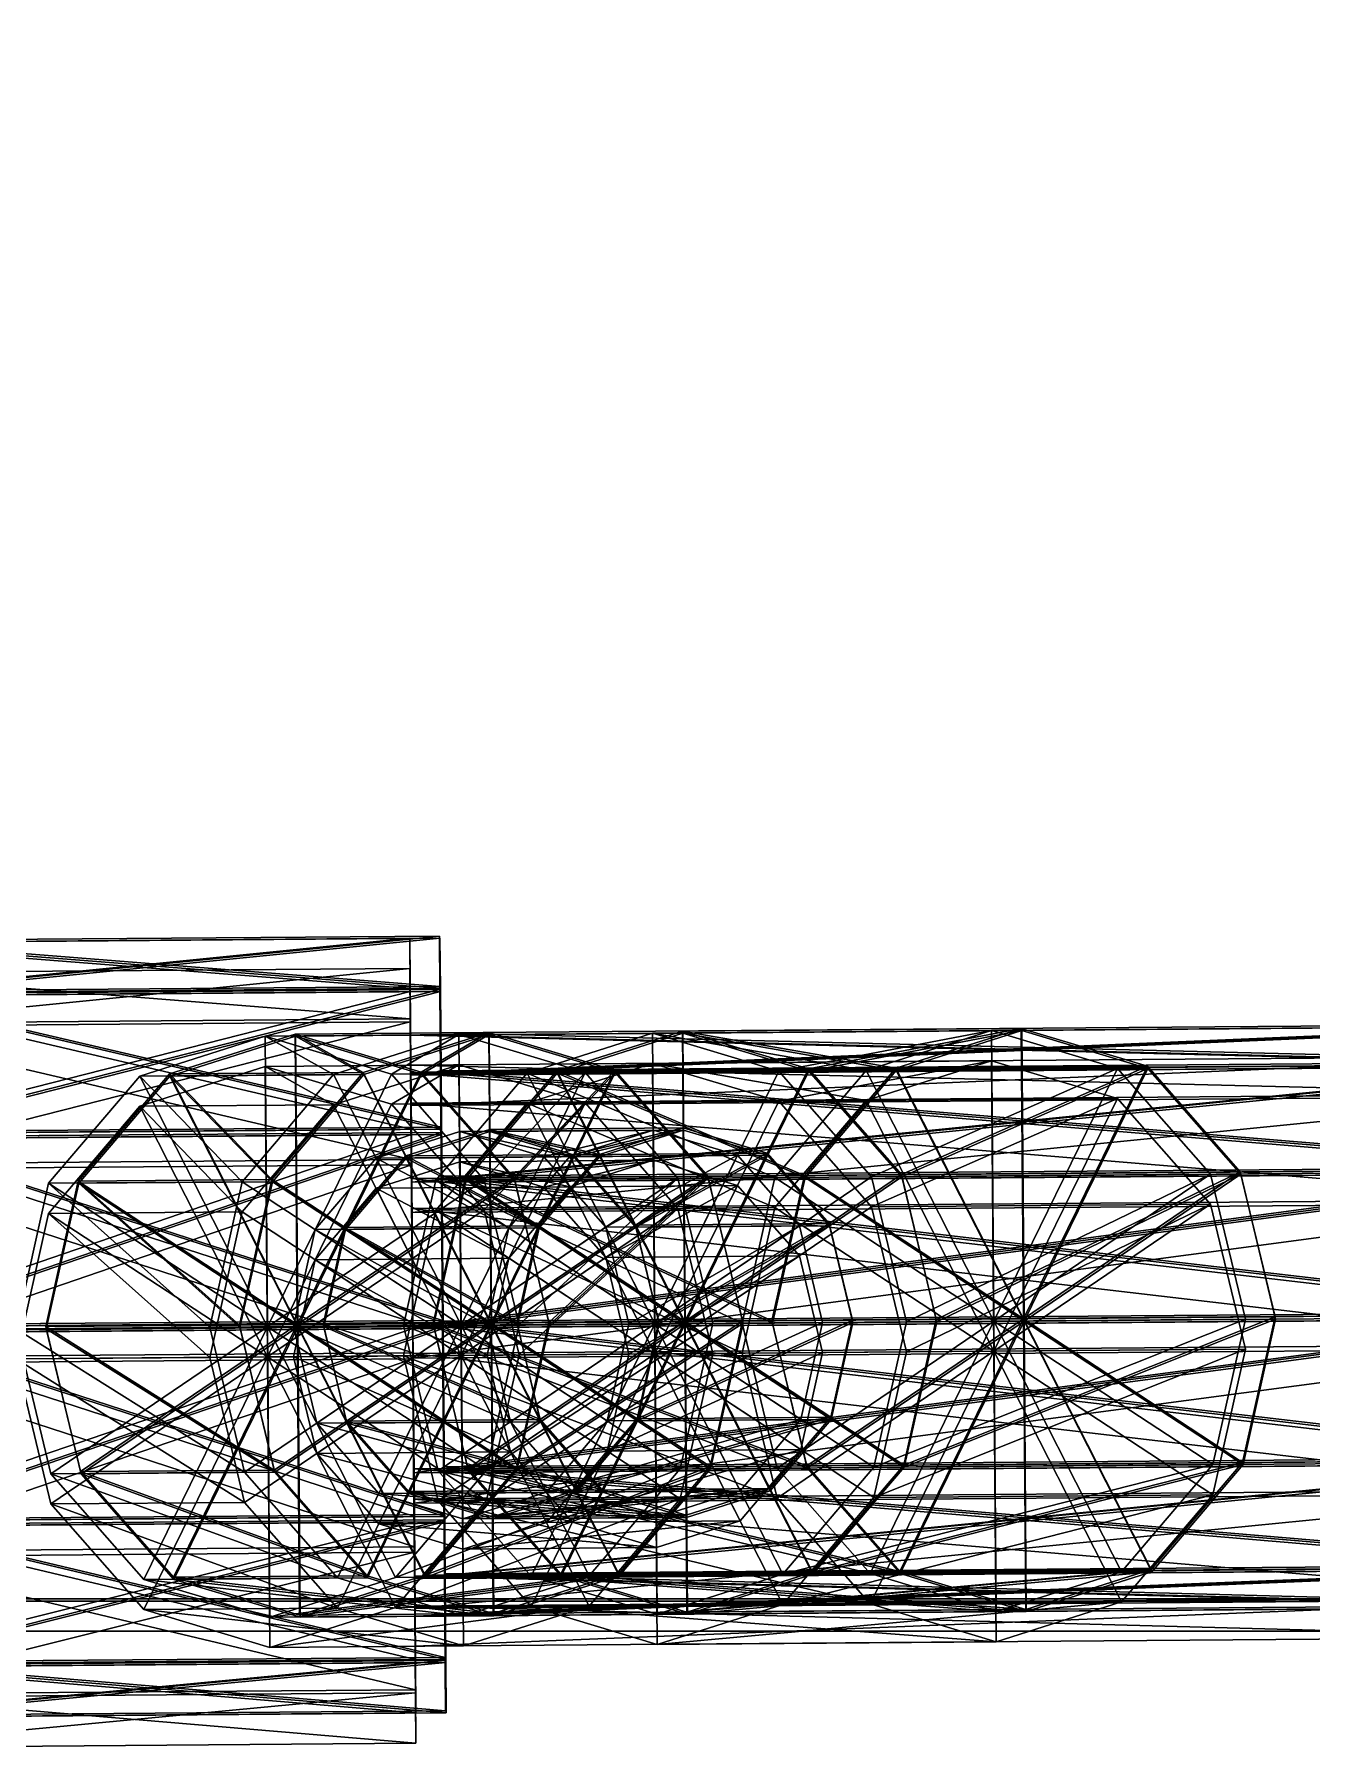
# Model space of a CAD drawing. Header units: metres. Extents: x -0.2 to 6.9, y -3.3 to 9.2.
# Drawn here: x 5.6602 to 5.7259, y 6.3376 to 6.4257 of the extents above; entities that cross this region are included whole.
import ezdxf

# ---------------------------------------------------------------- set-up
doc = ezdxf.new("R2010")
doc.units = ezdxf.units.M
doc.header["$LTSCALE"] = 12.7
doc.layers.get('0').update_dxf_attribs({"linetype": 'CONTINUOUS'})

msp = doc.modelspace()

# ---------------------------------------------------------------- meshes
at = {"color": 1, "linetype": 'Continuous'}
mesh = msp.add_polyface(dxfattribs=at)
corners = [(4.602321, 7.042149, -3.038617), (4.602321, 6.345173, -3.038617), (5.797137, 6.345173, -3.038617), (5.797137, 7.042149, -3.038617), (4.602321, 7.042149, -2.142505), (4.602321, 6.345173, -2.142505), (5.797137, 6.345173, -2.142505), (5.797137, 7.042149, -2.142505)]
mesh.append_faces([[corners[k] for k in face] for face in [(0, 1, 4), (1, 5, 4), (1, 2, 5), (2, 6, 5), (2, 3, 6), (3, 7, 6), (3, 0, 7), (0, 4, 7), (3, 1, 0), (2, 1, 3), (4, 5, 7), (7, 5, 6)]], dxfattribs={"color": 1})
mesh = msp.add_polyface(dxfattribs=at)
corners = [(4.60385, 7.042258, -10.804921), (4.60385, 6.345282, -10.804921), (5.798666, 6.345282, -10.804921), (5.798666, 7.042258, -10.804921), (4.60385, 7.042258, -9.908809), (4.60385, 6.345282, -9.908809), (5.798666, 6.345282, -9.908809), (5.798666, 7.042258, -9.908809)]
mesh.append_faces([[corners[k] for k in face] for face in [(0, 1, 4), (1, 5, 4), (1, 2, 5), (2, 6, 5), (2, 3, 6), (3, 7, 6), (3, 0, 7), (0, 4, 7), (3, 1, 0), (2, 1, 3), (4, 5, 7), (7, 5, 6)]], dxfattribs={"color": 1})
mesh = msp.add_polyface(dxfattribs=at)
corners = [(4.603872, 7.042149, -0.449849), (4.603872, 6.345173, -0.449849), (5.798688, 6.345173, -0.449849), (5.798688, 7.042149, -0.449849), (4.603872, 7.042149, 0.446263), (4.603872, 6.345173, 0.446263), (5.798688, 6.345173, 0.446263), (5.798688, 7.042149, 0.446263)]
mesh.append_faces([[corners[k] for k in face] for face in [(0, 1, 4), (1, 5, 4), (1, 2, 5), (2, 6, 5), (2, 3, 6), (3, 7, 6), (3, 0, 7), (0, 4, 7), (3, 1, 0), (2, 1, 3), (4, 5, 7), (7, 5, 6)]], dxfattribs={"color": 1})
mesh = msp.add_polyface(dxfattribs=at)
corners = [(4.602321, 7.040597, -8.216153), (4.602321, 6.343621, -8.216153), (5.797137, 6.343621, -8.216153), (5.797137, 7.040597, -8.216153), (4.602321, 7.040597, -7.320041), (4.602321, 6.343621, -7.320041), (5.797137, 6.343621, -7.320041), (5.797137, 7.040597, -7.320041)]
mesh.append_faces([[corners[k] for k in face] for face in [(0, 1, 4), (1, 5, 4), (1, 2, 5), (2, 6, 5), (2, 3, 6), (3, 7, 6), (3, 0, 7), (0, 4, 7), (3, 1, 0), (2, 1, 3), (4, 5, 7), (7, 5, 6)]], dxfattribs={"color": 1})
mesh = msp.add_polyface(dxfattribs=at)
corners = [(4.602321, 7.040597, -5.627385), (4.602321, 6.343621, -5.627385), (5.797137, 6.343621, -5.627385), (5.797137, 7.040597, -5.627385), (4.602321, 7.040597, -4.731273), (4.602321, 6.343621, -4.731273), (5.797137, 6.343621, -4.731273), (5.797137, 7.040597, -4.731273)]
mesh.append_faces([[corners[k] for k in face] for face in [(0, 1, 4), (1, 5, 4), (1, 2, 5), (2, 6, 5), (2, 3, 6), (3, 7, 6), (3, 0, 7), (0, 4, 7), (3, 1, 0), (2, 1, 3), (4, 5, 7), (7, 5, 6)]], dxfattribs={"color": 1})
at = {"color": 40, "linetype": 'Continuous'}
mesh = msp.add_polyface(dxfattribs=at)
corners = [(5.679661, 6.359174, -2.22216), (5.679583, 6.369152, -2.224749), (5.679525, 6.376497, -2.23198), (5.679503, 6.379243, -2.241916), (5.679524, 6.376653, -2.251894), (5.679581, 6.369423, -2.259239), (5.679658, 6.359487, -2.261985), (5.679737, 6.34951, -2.259396), (5.679795, 6.342164, -2.252165), (5.679816, 6.339419, -2.242229), (5.679796, 6.342008, -2.232251), (5.679739, 6.349239, -2.224906), (5.649791, 6.35894, -2.22216), (5.649713, 6.368917, -2.224749), (5.649655, 6.376263, -2.23198), (5.649633, 6.379008, -2.241916), (5.649654, 6.376419, -2.251894), (5.649711, 6.369188, -2.259239), (5.649789, 6.359253, -2.261985), (5.649867, 6.349275, -2.259396), (5.649925, 6.34193, -2.252165), (5.649946, 6.339184, -2.242229), (5.649926, 6.341774, -2.232251), (5.649869, 6.349004, -2.224906), (5.679659, 6.359331, -2.242073), (5.64979, 6.359097, -2.242073)]
mesh.append_faces([[corners[k] for k in face] for face in [(0, 1, 12), (1, 13, 12), (1, 2, 13), (2, 14, 13), (2, 3, 14), (3, 15, 14), (3, 4, 15), (4, 16, 15), (4, 5, 16), (5, 17, 16), (5, 6, 17), (6, 18, 17), (6, 7, 18), (7, 19, 18), (7, 8, 19), (8, 20, 19), (8, 9, 20), (9, 21, 20), (9, 10, 21), (10, 22, 21), (10, 11, 22), (11, 23, 22), (11, 0, 23), (0, 12, 23), (24, 1, 0), (24, 2, 1), (24, 3, 2), (24, 4, 3), (24, 5, 4), (24, 6, 5), (24, 7, 6), (24, 8, 7), (24, 9, 8), (24, 10, 9), (24, 11, 10), (24, 0, 11), (25, 12, 13), (25, 13, 14), (25, 14, 15), (25, 15, 16), (25, 16, 17), (25, 17, 18), (25, 18, 19), (25, 19, 20), (25, 20, 21), (25, 21, 22), (25, 22, 23), (25, 23, 12)]], dxfattribs={"color": 40})
mesh = msp.add_polyface(dxfattribs=at)
corners = [(5.68119, 6.359284, -9.988464), (5.681112, 6.369261, -9.991053), (5.681054, 6.376607, -9.998284), (5.681032, 6.379353, -10.00822), (5.681052, 6.376763, -10.018198), (5.68111, 6.369532, -10.025543), (5.681188, 6.359596, -10.028289), (5.681266, 6.34962, -10.0257), (5.681324, 6.342274, -10.018469), (5.681345, 6.339528, -10.008533), (5.681325, 6.342117, -9.998555), (5.681268, 6.349349, -9.99121), (5.65132, 6.359049, -9.988464), (5.651242, 6.369026, -9.991053), (5.651185, 6.376372, -9.998284), (5.651163, 6.379118, -10.00822), (5.651183, 6.376529, -10.018198), (5.65124, 6.369297, -10.025543), (5.651318, 6.359362, -10.028289), (5.651397, 6.349385, -10.0257), (5.651455, 6.34204, -10.018469), (5.651475, 6.339293, -10.008533), (5.651456, 6.341883, -9.998555), (5.651399, 6.349114, -9.99121), (5.681189, 6.35944, -10.008377), (5.651319, 6.359206, -10.008377)]
mesh.append_faces([[corners[k] for k in face] for face in [(0, 1, 12), (1, 13, 12), (1, 2, 13), (2, 14, 13), (2, 3, 14), (3, 15, 14), (3, 4, 15), (4, 16, 15), (4, 5, 16), (5, 17, 16), (5, 6, 17), (6, 18, 17), (6, 7, 18), (7, 19, 18), (7, 8, 19), (8, 20, 19), (8, 9, 20), (9, 21, 20), (9, 10, 21), (10, 22, 21), (10, 11, 22), (11, 23, 22), (11, 0, 23), (0, 12, 23), (24, 1, 0), (24, 2, 1), (24, 3, 2), (24, 4, 3), (24, 5, 4), (24, 6, 5), (24, 7, 6), (24, 8, 7), (24, 9, 8), (24, 10, 9), (24, 11, 10), (24, 0, 11), (25, 12, 13), (25, 13, 14), (25, 14, 15), (25, 15, 16), (25, 16, 17), (25, 17, 18), (25, 18, 19), (25, 19, 20), (25, 20, 21), (25, 21, 22), (25, 22, 23), (25, 23, 12)]], dxfattribs={"color": 40})
mesh = msp.add_polyface(dxfattribs=at)
corners = [(5.681212, 6.359174, 0.366608), (5.681134, 6.369152, 0.364019), (5.681076, 6.376497, 0.356788), (5.681055, 6.379243, 0.346852), (5.681075, 6.376653, 0.336874), (5.681132, 6.369423, 0.329529), (5.68121, 6.359487, 0.326783), (5.681288, 6.34951, 0.329372), (5.681346, 6.342164, 0.336603), (5.681368, 6.339419, 0.346539), (5.681348, 6.342008, 0.356517), (5.681291, 6.349239, 0.363862), (5.651343, 6.35894, 0.366608), (5.651264, 6.368917, 0.364019), (5.651207, 6.376263, 0.356788), (5.651186, 6.379008, 0.346852), (5.651206, 6.376419, 0.336874), (5.651262, 6.369188, 0.329529), (5.651341, 6.359253, 0.326783), (5.651419, 6.349275, 0.329372), (5.651476, 6.34193, 0.336603), (5.651498, 6.339184, 0.346539), (5.651478, 6.341774, 0.356517), (5.651421, 6.349004, 0.363862), (5.681211, 6.359331, 0.346695), (5.651342, 6.359097, 0.346695)]
mesh.append_faces([[corners[k] for k in face] for face in [(0, 1, 12), (1, 13, 12), (1, 2, 13), (2, 14, 13), (2, 3, 14), (3, 15, 14), (3, 4, 15), (4, 16, 15), (4, 5, 16), (5, 17, 16), (5, 6, 17), (6, 18, 17), (6, 7, 18), (7, 19, 18), (7, 8, 19), (8, 20, 19), (8, 9, 20), (9, 21, 20), (9, 10, 21), (10, 22, 21), (10, 11, 22), (11, 23, 22), (11, 0, 23), (0, 12, 23), (24, 1, 0), (24, 2, 1), (24, 3, 2), (24, 4, 3), (24, 5, 4), (24, 6, 5), (24, 7, 6), (24, 8, 7), (24, 9, 8), (24, 10, 9), (24, 11, 10), (24, 0, 11), (25, 12, 13), (25, 13, 14), (25, 14, 15), (25, 15, 16), (25, 16, 17), (25, 17, 18), (25, 18, 19), (25, 19, 20), (25, 20, 21), (25, 21, 22), (25, 22, 23), (25, 23, 12)]], dxfattribs={"color": 40})
mesh = msp.add_polyface(dxfattribs=at)
corners = [(5.679661, 6.357623, -7.399696), (5.679583, 6.3676, -7.402285), (5.679525, 6.374946, -7.409516), (5.679503, 6.377691, -7.419452), (5.679524, 6.375102, -7.42943), (5.679581, 6.36787, -7.436775), (5.679658, 6.357936, -7.439521), (5.679737, 6.347958, -7.436932), (5.679795, 6.340613, -7.429701), (5.679816, 6.337867, -7.419765), (5.679796, 6.340456, -7.409787), (5.679739, 6.347687, -7.402442), (5.649791, 6.357388, -7.399696), (5.649713, 6.367365, -7.402285), (5.649655, 6.374711, -7.409516), (5.649633, 6.377457, -7.419452), (5.649654, 6.374867, -7.42943), (5.649711, 6.367635, -7.436775), (5.649789, 6.357701, -7.439521), (5.649867, 6.347724, -7.436932), (5.649925, 6.340378, -7.429701), (5.649946, 6.337632, -7.419765), (5.649926, 6.340221, -7.409787), (5.649869, 6.347453, -7.402442), (5.679659, 6.357779, -7.419609), (5.64979, 6.357544, -7.419609)]
mesh.append_faces([[corners[k] for k in face] for face in [(0, 1, 12), (1, 13, 12), (1, 2, 13), (2, 14, 13), (2, 3, 14), (3, 15, 14), (3, 4, 15), (4, 16, 15), (4, 5, 16), (5, 17, 16), (5, 6, 17), (6, 18, 17), (6, 7, 18), (7, 19, 18), (7, 8, 19), (8, 20, 19), (8, 9, 20), (9, 21, 20), (9, 10, 21), (10, 22, 21), (10, 11, 22), (11, 23, 22), (11, 0, 23), (0, 12, 23), (24, 1, 0), (24, 2, 1), (24, 3, 2), (24, 4, 3), (24, 5, 4), (24, 6, 5), (24, 7, 6), (24, 8, 7), (24, 9, 8), (24, 10, 9), (24, 11, 10), (24, 0, 11), (25, 12, 13), (25, 13, 14), (25, 14, 15), (25, 15, 16), (25, 16, 17), (25, 17, 18), (25, 18, 19), (25, 19, 20), (25, 20, 21), (25, 21, 22), (25, 22, 23), (25, 23, 12)]], dxfattribs={"color": 40})
mesh = msp.add_polyface(dxfattribs=at)
corners = [(5.679661, 6.357623, -4.810928), (5.679583, 6.3676, -4.813517), (5.679525, 6.374946, -4.820748), (5.679503, 6.377691, -4.830684), (5.679524, 6.375102, -4.840662), (5.679581, 6.36787, -4.848007), (5.679658, 6.357936, -4.850753), (5.679737, 6.347958, -4.848164), (5.679795, 6.340613, -4.840933), (5.679816, 6.337867, -4.830997), (5.679796, 6.340456, -4.821019), (5.679739, 6.347687, -4.813674), (5.649791, 6.357388, -4.810928), (5.649713, 6.367365, -4.813517), (5.649655, 6.374711, -4.820748), (5.649633, 6.377457, -4.830684), (5.649654, 6.374867, -4.840662), (5.649711, 6.367635, -4.848007), (5.649789, 6.357701, -4.850753), (5.649867, 6.347724, -4.848164), (5.649925, 6.340378, -4.840933), (5.649946, 6.337632, -4.830997), (5.649926, 6.340221, -4.821019), (5.649869, 6.347453, -4.813674), (5.679659, 6.357779, -4.830841), (5.64979, 6.357544, -4.830841)]
mesh.append_faces([[corners[k] for k in face] for face in [(0, 1, 12), (1, 13, 12), (1, 2, 13), (2, 14, 13), (2, 3, 14), (3, 15, 14), (3, 4, 15), (4, 16, 15), (4, 5, 16), (5, 17, 16), (5, 6, 17), (6, 18, 17), (6, 7, 18), (7, 19, 18), (7, 8, 19), (8, 20, 19), (8, 9, 20), (9, 21, 20), (9, 10, 21), (10, 22, 21), (10, 11, 22), (11, 23, 22), (11, 0, 23), (0, 12, 23), (24, 1, 0), (24, 2, 1), (24, 3, 2), (24, 4, 3), (24, 5, 4), (24, 6, 5), (24, 7, 6), (24, 8, 7), (24, 9, 8), (24, 10, 9), (24, 11, 10), (24, 0, 11), (25, 12, 13), (25, 13, 14), (25, 14, 15), (25, 15, 16), (25, 16, 17), (25, 17, 18), (25, 18, 19), (25, 19, 20), (25, 20, 21), (25, 21, 22), (25, 22, 23), (25, 23, 12)]], dxfattribs={"color": 40})
at = {"color": 255, "linetype": 'Continuous'}
mesh = msp.add_polyface(dxfattribs=at)
corners = [(5.669215, 6.359249, -2.202115), (5.671006, 6.351795, -2.201114), (5.675783, 6.346366, -2.198381), (5.682266, 6.344415, -2.194647), (5.688717, 6.346467, -2.190913), (5.693409, 6.351971, -2.188179), (5.695082, 6.359452, -2.18718), (5.693291, 6.366906, -2.188179), (5.688514, 6.372335, -2.190913), (5.682031, 6.374286, -2.194647), (5.67558, 6.372234, -2.198381), (5.670889, 6.366729, -2.201114), (5.659259, 6.35917, -2.184869), (5.66105, 6.351717, -2.183868), (5.665827, 6.346287, -2.181135), (5.672309, 6.344338, -2.177401), (5.678761, 6.346389, -2.173667), (5.683452, 6.351893, -2.170934), (5.685126, 6.359373, -2.169933), (5.683334, 6.366828, -2.170934), (5.678557, 6.372256, -2.173667), (5.672075, 6.374207, -2.177401), (5.665623, 6.372155, -2.181135), (5.660932, 6.366652, -2.183868), (5.682148, 6.35935, -2.194647), (5.672193, 6.359272, -2.177401)]
mesh.append_faces([[corners[k] for k in face] for face in [(0, 1, 12), (1, 13, 12), (1, 2, 13), (2, 14, 13), (2, 3, 14), (3, 15, 14), (3, 4, 15), (4, 16, 15), (4, 5, 16), (5, 17, 16), (5, 6, 17), (6, 18, 17), (6, 7, 18), (7, 19, 18), (7, 8, 19), (8, 20, 19), (8, 9, 20), (9, 21, 20), (9, 10, 21), (10, 22, 21), (10, 11, 22), (11, 23, 22), (11, 0, 23), (0, 12, 23), (24, 1, 0), (24, 2, 1), (24, 3, 2), (24, 4, 3), (24, 5, 4), (24, 6, 5), (24, 7, 6), (24, 8, 7), (24, 9, 8), (24, 10, 9), (24, 11, 10), (24, 0, 11), (25, 12, 13), (25, 13, 14), (25, 14, 15), (25, 15, 16), (25, 16, 17), (25, 17, 18), (25, 18, 19), (25, 19, 20), (25, 20, 21), (25, 21, 22), (25, 22, 23), (25, 23, 12)]], dxfattribs={"color": 255})
mesh = msp.add_polyface(dxfattribs=at)
corners = [(5.670744, 6.359358, -9.968419), (5.672535, 6.351905, -9.967418), (5.677312, 6.346475, -9.964685), (5.683795, 6.344525, -9.960951), (5.690246, 6.346577, -9.957217), (5.694938, 6.352081, -9.954483), (5.696612, 6.359562, -9.953484), (5.69482, 6.367015, -9.954483), (5.690043, 6.372445, -9.957217), (5.68356, 6.374394, -9.960951), (5.677109, 6.372343, -9.964685), (5.672419, 6.366839, -9.967418), (5.660787, 6.35928, -9.951173), (5.662579, 6.351826, -9.950172), (5.667357, 6.346397, -9.947439), (5.673838, 6.344447, -9.943705), (5.680289, 6.346498, -9.939971), (5.684981, 6.352002, -9.937238), (5.686655, 6.359483, -9.936237), (5.684864, 6.366938, -9.937238), (5.680086, 6.372366, -9.939971), (5.673604, 6.374316, -9.943705), (5.667152, 6.372264, -9.947439), (5.662462, 6.366761, -9.950172), (5.683678, 6.35946, -9.960951), (5.673721, 6.359381, -9.943705)]
mesh.append_faces([[corners[k] for k in face] for face in [(0, 1, 12), (1, 13, 12), (1, 2, 13), (2, 14, 13), (2, 3, 14), (3, 15, 14), (3, 4, 15), (4, 16, 15), (4, 5, 16), (5, 17, 16), (5, 6, 17), (6, 18, 17), (6, 7, 18), (7, 19, 18), (7, 8, 19), (8, 20, 19), (8, 9, 20), (9, 21, 20), (9, 10, 21), (10, 22, 21), (10, 11, 22), (11, 23, 22), (11, 0, 23), (0, 12, 23), (24, 1, 0), (24, 2, 1), (24, 3, 2), (24, 4, 3), (24, 5, 4), (24, 6, 5), (24, 7, 6), (24, 8, 7), (24, 9, 8), (24, 10, 9), (24, 11, 10), (24, 0, 11), (25, 12, 13), (25, 13, 14), (25, 14, 15), (25, 15, 16), (25, 16, 17), (25, 17, 18), (25, 18, 19), (25, 19, 20), (25, 20, 21), (25, 21, 22), (25, 22, 23), (25, 23, 12)]], dxfattribs={"color": 255})
mesh = msp.add_polyface(dxfattribs=at)
corners = [(5.670767, 6.359249, 0.386653), (5.672558, 6.351795, 0.387654), (5.677335, 6.346366, 0.390387), (5.683818, 6.344415, 0.394121), (5.690269, 6.346467, 0.397855), (5.69496, 6.351971, 0.400589), (5.696635, 6.359452, 0.401588), (5.694843, 6.366906, 0.400589), (5.690066, 6.372335, 0.397855), (5.683583, 6.374286, 0.394121), (5.677132, 6.372234, 0.390387), (5.672441, 6.366729, 0.387654), (5.66081, 6.35917, 0.403899), (5.662601, 6.351717, 0.4049), (5.667378, 6.346287, 0.407633), (5.673861, 6.344338, 0.411367), (5.680312, 6.346389, 0.415101), (5.685004, 6.351893, 0.417834), (5.686678, 6.359373, 0.418835), (5.684887, 6.366828, 0.417834), (5.680109, 6.372256, 0.415101), (5.673626, 6.374207, 0.411367), (5.667175, 6.372155, 0.407633), (5.662485, 6.366652, 0.4049), (5.683701, 6.35935, 0.394121), (5.673744, 6.359272, 0.411367)]
mesh.append_faces([[corners[k] for k in face] for face in [(0, 1, 12), (1, 13, 12), (1, 2, 13), (2, 14, 13), (2, 3, 14), (3, 15, 14), (3, 4, 15), (4, 16, 15), (4, 5, 16), (5, 17, 16), (5, 6, 17), (6, 18, 17), (6, 7, 18), (7, 19, 18), (7, 8, 19), (8, 20, 19), (8, 9, 20), (9, 21, 20), (9, 10, 21), (10, 22, 21), (10, 11, 22), (11, 23, 22), (11, 0, 23), (0, 12, 23), (24, 1, 0), (24, 2, 1), (24, 3, 2), (24, 4, 3), (24, 5, 4), (24, 6, 5), (24, 7, 6), (24, 8, 7), (24, 9, 8), (24, 10, 9), (24, 11, 10), (24, 0, 11), (25, 12, 13), (25, 13, 14), (25, 14, 15), (25, 15, 16), (25, 16, 17), (25, 17, 18), (25, 18, 19), (25, 19, 20), (25, 20, 21), (25, 21, 22), (25, 22, 23), (25, 23, 12)]], dxfattribs={"color": 255})
at = {"color": 40, "linetype": 'Continuous'}
mesh = msp.add_polyface(dxfattribs=at)
corners = [(5.696595, 6.359464, -2.24954), (5.698387, 6.35201, -2.248539), (5.703163, 6.346581, -2.245806), (5.709646, 6.344631, -2.242073), (5.716097, 6.346682, -2.238339), (5.720789, 6.352187, -2.235606), (5.722462, 6.359667, -2.234605), (5.720671, 6.367121, -2.235606), (5.715894, 6.37255, -2.238339), (5.709412, 6.374501, -2.242073), (5.70296, 6.372449, -2.245806), (5.698269, 6.366944, -2.248539), (5.679171, 6.359328, -2.21936), (5.680963, 6.351873, -2.218359), (5.68574, 6.346444, -2.215626), (5.692223, 6.344494, -2.211892), (5.698674, 6.346546, -2.208159), (5.703364, 6.352049, -2.205426), (5.705039, 6.359531, -2.204425), (5.703248, 6.366984, -2.205426), (5.698471, 6.372414, -2.208159), (5.691988, 6.374363, -2.211892), (5.685537, 6.372312, -2.215626), (5.680845, 6.366808, -2.218359), (5.709529, 6.359565, -2.242073), (5.692105, 6.359429, -2.211892)]
mesh.append_faces([[corners[k] for k in face] for face in [(0, 1, 12), (1, 13, 12), (1, 2, 13), (2, 14, 13), (2, 3, 14), (3, 15, 14), (3, 4, 15), (4, 16, 15), (4, 5, 16), (5, 17, 16), (5, 6, 17), (6, 18, 17), (6, 7, 18), (7, 19, 18), (7, 8, 19), (8, 20, 19), (8, 9, 20), (9, 21, 20), (9, 10, 21), (10, 22, 21), (10, 11, 22), (11, 23, 22), (11, 0, 23), (0, 12, 23), (24, 1, 0), (24, 2, 1), (24, 3, 2), (24, 4, 3), (24, 5, 4), (24, 6, 5), (24, 7, 6), (24, 8, 7), (24, 9, 8), (24, 10, 9), (24, 11, 10), (24, 0, 11), (25, 12, 13), (25, 13, 14), (25, 14, 15), (25, 15, 16), (25, 16, 17), (25, 17, 18), (25, 18, 19), (25, 19, 20), (25, 20, 21), (25, 21, 22), (25, 22, 23), (25, 23, 12)]], dxfattribs={"color": 40})
mesh = msp.add_polyface(dxfattribs=at)
corners = [(5.739399, 6.359683, -2.227137), (5.73934, 6.367166, -2.22908), (5.739297, 6.372675, -2.234503), (5.739282, 6.374735, -2.241955), (5.739296, 6.372792, -2.249439), (5.739339, 6.367369, -2.254948), (5.739398, 6.359918, -2.257008), (5.739457, 6.352434, -2.255065), (5.7395, 6.346925, -2.249642), (5.739516, 6.344866, -2.24219), (5.739501, 6.346808, -2.234706), (5.739458, 6.352231, -2.229197), (5.67966, 6.359214, -2.227137), (5.679601, 6.366697, -2.22908), (5.679559, 6.372206, -2.234503), (5.679542, 6.374265, -2.241955), (5.679558, 6.372323, -2.249439), (5.6796, 6.3669, -2.254948), (5.679658, 6.359448, -2.257008), (5.679717, 6.351965, -2.255065), (5.679761, 6.346456, -2.249642), (5.679777, 6.344396, -2.24219), (5.679762, 6.346339, -2.234706), (5.679719, 6.351762, -2.229197), (5.739398, 6.3598, -2.242073), (5.679659, 6.359331, -2.242073)]
mesh.append_faces([[corners[k] for k in face] for face in [(0, 1, 12), (1, 13, 12), (1, 2, 13), (2, 14, 13), (2, 3, 14), (3, 15, 14), (3, 4, 15), (4, 16, 15), (4, 5, 16), (5, 17, 16), (5, 6, 17), (6, 18, 17), (6, 7, 18), (7, 19, 18), (7, 8, 19), (8, 20, 19), (8, 9, 20), (9, 21, 20), (9, 10, 21), (10, 22, 21), (10, 11, 22), (11, 23, 22), (11, 0, 23), (0, 12, 23), (24, 1, 0), (24, 2, 1), (24, 3, 2), (24, 4, 3), (24, 5, 4), (24, 6, 5), (24, 7, 6), (24, 8, 7), (24, 9, 8), (24, 10, 9), (24, 11, 10), (24, 0, 11), (25, 12, 13), (25, 13, 14), (25, 14, 15), (25, 15, 16), (25, 16, 17), (25, 17, 18), (25, 18, 19), (25, 19, 20), (25, 20, 21), (25, 21, 22), (25, 22, 23), (25, 23, 12)]], dxfattribs={"color": 40})
mesh = msp.add_polyface(dxfattribs=at)
corners = [(5.698124, 6.359573, -10.015844), (5.699916, 6.35212, -10.014843), (5.704693, 6.34669, -10.01211), (5.711175, 6.34474, -10.008377), (5.717626, 6.346792, -10.004643), (5.722318, 6.352296, -10.00191), (5.723992, 6.359777, -10.000909), (5.722201, 6.36723, -10.00191), (5.717423, 6.37266, -10.004643), (5.71094, 6.37461, -10.008377), (5.704489, 6.372558, -10.01211), (5.699799, 6.367054, -10.014843), (5.680701, 6.359436, -9.985664), (5.682492, 6.351982, -9.984663), (5.687269, 6.346553, -9.98193), (5.693752, 6.344603, -9.978196), (5.700203, 6.346656, -9.974463), (5.704894, 6.352159, -9.97173), (5.706568, 6.35964, -9.970729), (5.704777, 6.367094, -9.97173), (5.7, 6.372523, -9.974463), (5.693517, 6.374473, -9.978196), (5.687066, 6.372421, -9.98193), (5.682374, 6.366918, -9.984663), (5.711058, 6.359675, -10.008377), (5.693635, 6.359538, -9.978196)]
mesh.append_faces([[corners[k] for k in face] for face in [(0, 1, 12), (1, 13, 12), (1, 2, 13), (2, 14, 13), (2, 3, 14), (3, 15, 14), (3, 4, 15), (4, 16, 15), (4, 5, 16), (5, 17, 16), (5, 6, 17), (6, 18, 17), (6, 7, 18), (7, 19, 18), (7, 8, 19), (8, 20, 19), (8, 9, 20), (9, 21, 20), (9, 10, 21), (10, 22, 21), (10, 11, 22), (11, 23, 22), (11, 0, 23), (0, 12, 23), (24, 1, 0), (24, 2, 1), (24, 3, 2), (24, 4, 3), (24, 5, 4), (24, 6, 5), (24, 7, 6), (24, 8, 7), (24, 9, 8), (24, 10, 9), (24, 11, 10), (24, 0, 11), (25, 12, 13), (25, 13, 14), (25, 14, 15), (25, 15, 16), (25, 16, 17), (25, 17, 18), (25, 18, 19), (25, 19, 20), (25, 20, 21), (25, 21, 22), (25, 22, 23), (25, 23, 12)]], dxfattribs={"color": 40})
mesh = msp.add_polyface(dxfattribs=at)
corners = [(5.698147, 6.359464, 0.339228), (5.699938, 6.35201, 0.340229), (5.704715, 6.346581, 0.342962), (5.711198, 6.344631, 0.346695), (5.717649, 6.346682, 0.350429), (5.722341, 6.352187, 0.353162), (5.724015, 6.359667, 0.354163), (5.722224, 6.367121, 0.353162), (5.717446, 6.37255, 0.350429), (5.710963, 6.374501, 0.346695), (5.704512, 6.372449, 0.342962), (5.699821, 6.366944, 0.340229), (5.680724, 6.359328, 0.369408), (5.682515, 6.351873, 0.370409), (5.687292, 6.346444, 0.373142), (5.693774, 6.344494, 0.376876), (5.700226, 6.346546, 0.380609), (5.704917, 6.352049, 0.383342), (5.706591, 6.359531, 0.384343), (5.704799, 6.366984, 0.383342), (5.700022, 6.372414, 0.380609), (5.69354, 6.374363, 0.376876), (5.687088, 6.372312, 0.373142), (5.682397, 6.366808, 0.370409), (5.711081, 6.359565, 0.346695), (5.693657, 6.359429, 0.376876)]
mesh.append_faces([[corners[k] for k in face] for face in [(0, 1, 12), (1, 13, 12), (1, 2, 13), (2, 14, 13), (2, 3, 14), (3, 15, 14), (3, 4, 15), (4, 16, 15), (4, 5, 16), (5, 17, 16), (5, 6, 17), (6, 18, 17), (6, 7, 18), (7, 19, 18), (7, 8, 19), (8, 20, 19), (8, 9, 20), (9, 21, 20), (9, 10, 21), (10, 22, 21), (10, 11, 22), (11, 23, 22), (11, 0, 23), (0, 12, 23), (24, 1, 0), (24, 2, 1), (24, 3, 2), (24, 4, 3), (24, 5, 4), (24, 6, 5), (24, 7, 6), (24, 8, 7), (24, 9, 8), (24, 10, 9), (24, 11, 10), (24, 0, 11), (25, 12, 13), (25, 13, 14), (25, 14, 15), (25, 15, 16), (25, 16, 17), (25, 17, 18), (25, 18, 19), (25, 19, 20), (25, 20, 21), (25, 21, 22), (25, 22, 23), (25, 23, 12)]], dxfattribs={"color": 40})
mesh = msp.add_polyface(dxfattribs=at)
corners = [(5.740928, 6.359793, -9.993441), (5.74087, 6.367275, -9.995384), (5.740827, 6.372784, -10.000807), (5.74081, 6.374844, -10.008259), (5.740826, 6.372902, -10.015743), (5.740869, 6.367478, -10.021252), (5.740926, 6.360027, -10.023312), (5.740985, 6.352544, -10.021369), (5.741029, 6.347035, -10.015946), (5.741045, 6.344976, -10.008494), (5.74103, 6.346917, -10.00101), (5.740987, 6.352341, -9.995501), (5.68119, 6.359323, -9.993441), (5.681131, 6.366806, -9.995384), (5.681088, 6.372315, -10.000807), (5.681071, 6.374374, -10.008259), (5.681087, 6.372433, -10.015743), (5.681129, 6.367009, -10.021252), (5.681188, 6.359558, -10.023312), (5.681246, 6.352075, -10.021369), (5.68129, 6.346566, -10.015946), (5.681306, 6.344506, -10.008494), (5.681291, 6.346448, -10.00101), (5.681248, 6.351872, -9.995501), (5.740927, 6.35991, -10.008377), (5.681189, 6.35944, -10.008377)]
mesh.append_faces([[corners[k] for k in face] for face in [(0, 1, 12), (1, 13, 12), (1, 2, 13), (2, 14, 13), (2, 3, 14), (3, 15, 14), (3, 4, 15), (4, 16, 15), (4, 5, 16), (5, 17, 16), (5, 6, 17), (6, 18, 17), (6, 7, 18), (7, 19, 18), (7, 8, 19), (8, 20, 19), (8, 9, 20), (9, 21, 20), (9, 10, 21), (10, 22, 21), (10, 11, 22), (11, 23, 22), (11, 0, 23), (0, 12, 23), (24, 1, 0), (24, 2, 1), (24, 3, 2), (24, 4, 3), (24, 5, 4), (24, 6, 5), (24, 7, 6), (24, 8, 7), (24, 9, 8), (24, 10, 9), (24, 11, 10), (24, 0, 11), (25, 12, 13), (25, 13, 14), (25, 14, 15), (25, 15, 16), (25, 16, 17), (25, 17, 18), (25, 18, 19), (25, 19, 20), (25, 20, 21), (25, 21, 22), (25, 22, 23), (25, 23, 12)]], dxfattribs={"color": 40})
mesh = msp.add_polyface(dxfattribs=at)
corners = [(5.740951, 6.359683, 0.361631), (5.740893, 6.367166, 0.359688), (5.740849, 6.372675, 0.354265), (5.740833, 6.374735, 0.346813), (5.740849, 6.372792, 0.339329), (5.740891, 6.367369, 0.33382), (5.740949, 6.359918, 0.33176), (5.741008, 6.352434, 0.333703), (5.741052, 6.346925, 0.339126), (5.741068, 6.344866, 0.346578), (5.741053, 6.346808, 0.354062), (5.74101, 6.352231, 0.359571), (5.681212, 6.359214, 0.361631), (5.681154, 6.366697, 0.359688), (5.68111, 6.372206, 0.354265), (5.681094, 6.374265, 0.346813), (5.681109, 6.372323, 0.339329), (5.681152, 6.3669, 0.33382), (5.68121, 6.359448, 0.33176), (5.681269, 6.351965, 0.333703), (5.681313, 6.346456, 0.339126), (5.681329, 6.344396, 0.346578), (5.681313, 6.346339, 0.354062), (5.681271, 6.351762, 0.359571), (5.74095, 6.3598, 0.346695), (5.681211, 6.359331, 0.346695)]
mesh.append_faces([[corners[k] for k in face] for face in [(0, 1, 12), (1, 13, 12), (1, 2, 13), (2, 14, 13), (2, 3, 14), (3, 15, 14), (3, 4, 15), (4, 16, 15), (4, 5, 16), (5, 17, 16), (5, 6, 17), (6, 18, 17), (6, 7, 18), (7, 19, 18), (7, 8, 19), (8, 20, 19), (8, 9, 20), (9, 21, 20), (9, 10, 21), (10, 22, 21), (10, 11, 22), (11, 23, 22), (11, 0, 23), (0, 12, 23), (24, 1, 0), (24, 2, 1), (24, 3, 2), (24, 4, 3), (24, 5, 4), (24, 6, 5), (24, 7, 6), (24, 8, 7), (24, 9, 8), (24, 10, 9), (24, 11, 10), (24, 0, 11), (25, 12, 13), (25, 13, 14), (25, 14, 15), (25, 15, 16), (25, 16, 17), (25, 17, 18), (25, 18, 19), (25, 19, 20), (25, 20, 21), (25, 21, 22), (25, 22, 23), (25, 23, 12)]], dxfattribs={"color": 40})
at = {"color": 255, "linetype": 'Continuous'}
mesh = msp.add_polyface(dxfattribs=at)
corners = [(5.669215, 6.357697, -7.379651), (5.671006, 6.350243, -7.37865), (5.675783, 6.344814, -7.375917), (5.682266, 6.342864, -7.372183), (5.688717, 6.344915, -7.368449), (5.693409, 6.350419, -7.365715), (5.695082, 6.3579, -7.364716), (5.693291, 6.365354, -7.365715), (5.688514, 6.370783, -7.368449), (5.682031, 6.372733, -7.372183), (5.67558, 6.370681, -7.375917), (5.670889, 6.365178, -7.37865), (5.659259, 6.357619, -7.362405), (5.66105, 6.350165, -7.361404), (5.665827, 6.344736, -7.358671), (5.672309, 6.342785, -7.354937), (5.678761, 6.344837, -7.351203), (5.683452, 6.350341, -7.34847), (5.685126, 6.357822, -7.347469), (5.683334, 6.365276, -7.34847), (5.678557, 6.370705, -7.351203), (5.672075, 6.372655, -7.354937), (5.665623, 6.370604, -7.358671), (5.660932, 6.365099, -7.361404), (5.682148, 6.357798, -7.372183), (5.672193, 6.357721, -7.354937)]
mesh.append_faces([[corners[k] for k in face] for face in [(0, 1, 12), (1, 13, 12), (1, 2, 13), (2, 14, 13), (2, 3, 14), (3, 15, 14), (3, 4, 15), (4, 16, 15), (4, 5, 16), (5, 17, 16), (5, 6, 17), (6, 18, 17), (6, 7, 18), (7, 19, 18), (7, 8, 19), (8, 20, 19), (8, 9, 20), (9, 21, 20), (9, 10, 21), (10, 22, 21), (10, 11, 22), (11, 23, 22), (11, 0, 23), (0, 12, 23), (24, 1, 0), (24, 2, 1), (24, 3, 2), (24, 4, 3), (24, 5, 4), (24, 6, 5), (24, 7, 6), (24, 8, 7), (24, 9, 8), (24, 10, 9), (24, 11, 10), (24, 0, 11), (25, 12, 13), (25, 13, 14), (25, 14, 15), (25, 15, 16), (25, 16, 17), (25, 17, 18), (25, 18, 19), (25, 19, 20), (25, 20, 21), (25, 21, 22), (25, 22, 23), (25, 23, 12)]], dxfattribs={"color": 255})
mesh = msp.add_polyface(dxfattribs=at)
corners = [(5.669215, 6.357697, -4.790883), (5.671006, 6.350243, -4.789882), (5.675783, 6.344814, -4.787149), (5.682266, 6.342864, -4.783415), (5.688717, 6.344915, -4.779681), (5.693409, 6.350419, -4.776947), (5.695082, 6.3579, -4.775948), (5.693291, 6.365354, -4.776947), (5.688514, 6.370783, -4.779681), (5.682031, 6.372733, -4.783415), (5.67558, 6.370681, -4.787149), (5.670889, 6.365178, -4.789882), (5.659259, 6.357619, -4.773637), (5.66105, 6.350165, -4.772636), (5.665827, 6.344736, -4.769903), (5.672309, 6.342785, -4.766169), (5.678761, 6.344837, -4.762435), (5.683452, 6.350341, -4.759702), (5.685126, 6.357822, -4.758701), (5.683334, 6.365276, -4.759702), (5.678557, 6.370705, -4.762435), (5.672075, 6.372655, -4.766169), (5.665623, 6.370604, -4.769903), (5.660932, 6.365099, -4.772636), (5.682148, 6.357798, -4.783415), (5.672193, 6.357721, -4.766169)]
mesh.append_faces([[corners[k] for k in face] for face in [(0, 1, 12), (1, 13, 12), (1, 2, 13), (2, 14, 13), (2, 3, 14), (3, 15, 14), (3, 4, 15), (4, 16, 15), (4, 5, 16), (5, 17, 16), (5, 6, 17), (6, 18, 17), (6, 7, 18), (7, 19, 18), (7, 8, 19), (8, 20, 19), (8, 9, 20), (9, 21, 20), (9, 10, 21), (10, 22, 21), (10, 11, 22), (11, 23, 22), (11, 0, 23), (0, 12, 23), (24, 1, 0), (24, 2, 1), (24, 3, 2), (24, 4, 3), (24, 5, 4), (24, 6, 5), (24, 7, 6), (24, 8, 7), (24, 9, 8), (24, 10, 9), (24, 11, 10), (24, 0, 11), (25, 12, 13), (25, 13, 14), (25, 14, 15), (25, 15, 16), (25, 16, 17), (25, 17, 18), (25, 18, 19), (25, 19, 20), (25, 20, 21), (25, 21, 22), (25, 22, 23), (25, 23, 12)]], dxfattribs={"color": 255})
at = {"color": 40, "linetype": 'Continuous'}
mesh = msp.add_polyface(dxfattribs=at)
corners = [(5.696595, 6.357912, -7.427076), (5.698387, 6.350458, -7.426075), (5.703163, 6.345029, -7.423342), (5.709646, 6.343079, -7.419609), (5.716097, 6.34513, -7.415875), (5.720789, 6.350634, -7.413142), (5.722462, 6.358116, -7.412141), (5.720671, 6.365569, -7.413142), (5.715894, 6.370998, -7.415875), (5.709412, 6.372948, -7.419609), (5.70296, 6.370896, -7.423342), (5.698269, 6.365393, -7.426075), (5.679171, 6.357775, -7.396896), (5.680963, 6.350322, -7.395895), (5.68574, 6.344892, -7.393162), (5.692223, 6.342942, -7.389428), (5.698674, 6.344994, -7.385695), (5.703364, 6.350498, -7.382962), (5.705039, 6.357978, -7.381961), (5.703248, 6.365432, -7.382962), (5.698471, 6.370861, -7.385695), (5.691988, 6.372811, -7.389428), (5.685537, 6.37076, -7.393162), (5.680845, 6.365256, -7.395895), (5.709529, 6.358013, -7.419609), (5.692105, 6.357877, -7.389428)]
mesh.append_faces([[corners[k] for k in face] for face in [(0, 1, 12), (1, 13, 12), (1, 2, 13), (2, 14, 13), (2, 3, 14), (3, 15, 14), (3, 4, 15), (4, 16, 15), (4, 5, 16), (5, 17, 16), (5, 6, 17), (6, 18, 17), (6, 7, 18), (7, 19, 18), (7, 8, 19), (8, 20, 19), (8, 9, 20), (9, 21, 20), (9, 10, 21), (10, 22, 21), (10, 11, 22), (11, 23, 22), (11, 0, 23), (0, 12, 23), (24, 1, 0), (24, 2, 1), (24, 3, 2), (24, 4, 3), (24, 5, 4), (24, 6, 5), (24, 7, 6), (24, 8, 7), (24, 9, 8), (24, 10, 9), (24, 11, 10), (24, 0, 11), (25, 12, 13), (25, 13, 14), (25, 14, 15), (25, 15, 16), (25, 16, 17), (25, 17, 18), (25, 18, 19), (25, 19, 20), (25, 20, 21), (25, 21, 22), (25, 22, 23), (25, 23, 12)]], dxfattribs={"color": 40})
mesh = msp.add_polyface(dxfattribs=at)
corners = [(5.696595, 6.357912, -4.838308), (5.698387, 6.350458, -4.837307), (5.703163, 6.345029, -4.834574), (5.709646, 6.343079, -4.830841), (5.716097, 6.34513, -4.827107), (5.720789, 6.350634, -4.824374), (5.722462, 6.358116, -4.823373), (5.720671, 6.365569, -4.824374), (5.715894, 6.370998, -4.827107), (5.709412, 6.372948, -4.830841), (5.70296, 6.370896, -4.834574), (5.698269, 6.365393, -4.837307), (5.679171, 6.357775, -4.808128), (5.680963, 6.350322, -4.807127), (5.68574, 6.344892, -4.804394), (5.692223, 6.342942, -4.80066), (5.698674, 6.344994, -4.796927), (5.703364, 6.350498, -4.794194), (5.705039, 6.357978, -4.793193), (5.703248, 6.365432, -4.794194), (5.698471, 6.370861, -4.796927), (5.691988, 6.372811, -4.80066), (5.685537, 6.37076, -4.804394), (5.680845, 6.365256, -4.807127), (5.709529, 6.358013, -4.830841), (5.692105, 6.357877, -4.80066)]
mesh.append_faces([[corners[k] for k in face] for face in [(0, 1, 12), (1, 13, 12), (1, 2, 13), (2, 14, 13), (2, 3, 14), (3, 15, 14), (3, 4, 15), (4, 16, 15), (4, 5, 16), (5, 17, 16), (5, 6, 17), (6, 18, 17), (6, 7, 18), (7, 19, 18), (7, 8, 19), (8, 20, 19), (8, 9, 20), (9, 21, 20), (9, 10, 21), (10, 22, 21), (10, 11, 22), (11, 23, 22), (11, 0, 23), (0, 12, 23), (24, 1, 0), (24, 2, 1), (24, 3, 2), (24, 4, 3), (24, 5, 4), (24, 6, 5), (24, 7, 6), (24, 8, 7), (24, 9, 8), (24, 10, 9), (24, 11, 10), (24, 0, 11), (25, 12, 13), (25, 13, 14), (25, 14, 15), (25, 15, 16), (25, 16, 17), (25, 17, 18), (25, 18, 19), (25, 19, 20), (25, 20, 21), (25, 21, 22), (25, 22, 23), (25, 23, 12)]], dxfattribs={"color": 40})
mesh = msp.add_polyface(dxfattribs=at)
corners = [(5.739399, 6.358131, -7.404673), (5.73934, 6.365614, -7.406616), (5.739297, 6.371123, -7.412039), (5.739282, 6.373182, -7.419491), (5.739296, 6.371241, -7.426975), (5.739339, 6.365817, -7.432484), (5.739398, 6.358366, -7.434544), (5.739457, 6.350883, -7.432601), (5.7395, 6.345374, -7.427178), (5.739516, 6.343314, -7.419726), (5.739501, 6.345257, -7.412242), (5.739458, 6.35068, -7.406733), (5.67966, 6.357662, -7.404673), (5.679601, 6.365144, -7.406616), (5.679559, 6.370653, -7.412039), (5.679542, 6.372713, -7.419491), (5.679558, 6.370771, -7.426975), (5.6796, 6.365347, -7.432484), (5.679658, 6.357897, -7.434544), (5.679717, 6.350413, -7.432601), (5.679761, 6.344904, -7.427178), (5.679777, 6.342845, -7.419726), (5.679762, 6.344787, -7.412242), (5.679719, 6.35021, -7.406733), (5.739398, 6.358248, -7.419609), (5.679659, 6.357779, -7.419609)]
mesh.append_faces([[corners[k] for k in face] for face in [(0, 1, 12), (1, 13, 12), (1, 2, 13), (2, 14, 13), (2, 3, 14), (3, 15, 14), (3, 4, 15), (4, 16, 15), (4, 5, 16), (5, 17, 16), (5, 6, 17), (6, 18, 17), (6, 7, 18), (7, 19, 18), (7, 8, 19), (8, 20, 19), (8, 9, 20), (9, 21, 20), (9, 10, 21), (10, 22, 21), (10, 11, 22), (11, 23, 22), (11, 0, 23), (0, 12, 23), (24, 1, 0), (24, 2, 1), (24, 3, 2), (24, 4, 3), (24, 5, 4), (24, 6, 5), (24, 7, 6), (24, 8, 7), (24, 9, 8), (24, 10, 9), (24, 11, 10), (24, 0, 11), (25, 12, 13), (25, 13, 14), (25, 14, 15), (25, 15, 16), (25, 16, 17), (25, 17, 18), (25, 18, 19), (25, 19, 20), (25, 20, 21), (25, 21, 22), (25, 22, 23), (25, 23, 12)]], dxfattribs={"color": 40})
mesh = msp.add_polyface(dxfattribs=at)
corners = [(5.739399, 6.358131, -4.815905), (5.73934, 6.365614, -4.817848), (5.739297, 6.371123, -4.823271), (5.739282, 6.373182, -4.830723), (5.739296, 6.371241, -4.838207), (5.739339, 6.365817, -4.843716), (5.739398, 6.358366, -4.845776), (5.739457, 6.350883, -4.843833), (5.7395, 6.345374, -4.83841), (5.739516, 6.343314, -4.830958), (5.739501, 6.345257, -4.823474), (5.739458, 6.35068, -4.817965), (5.67966, 6.357662, -4.815905), (5.679601, 6.365144, -4.817848), (5.679559, 6.370653, -4.823271), (5.679542, 6.372713, -4.830723), (5.679558, 6.370771, -4.838207), (5.6796, 6.365347, -4.843716), (5.679658, 6.357897, -4.845776), (5.679717, 6.350413, -4.843833), (5.679761, 6.344904, -4.83841), (5.679777, 6.342845, -4.830958), (5.679762, 6.344787, -4.823474), (5.679719, 6.35021, -4.817965), (5.739398, 6.358248, -4.830841), (5.679659, 6.357779, -4.830841)]
mesh.append_faces([[corners[k] for k in face] for face in [(0, 1, 12), (1, 13, 12), (1, 2, 13), (2, 14, 13), (2, 3, 14), (3, 15, 14), (3, 4, 15), (4, 16, 15), (4, 5, 16), (5, 17, 16), (5, 6, 17), (6, 18, 17), (6, 7, 18), (7, 19, 18), (7, 8, 19), (8, 20, 19), (8, 9, 20), (9, 21, 20), (9, 10, 21), (10, 22, 21), (10, 11, 22), (11, 23, 22), (11, 0, 23), (0, 12, 23), (24, 1, 0), (24, 2, 1), (24, 3, 2), (24, 4, 3), (24, 5, 4), (24, 6, 5), (24, 7, 6), (24, 8, 7), (24, 9, 8), (24, 10, 9), (24, 11, 10), (24, 0, 11), (25, 12, 13), (25, 13, 14), (25, 14, 15), (25, 15, 16), (25, 16, 17), (25, 17, 18), (25, 18, 19), (25, 19, 20), (25, 20, 21), (25, 21, 22), (25, 22, 23), (25, 23, 12)]], dxfattribs={"color": 40})
at = {"color": 1, "linetype": 'Continuous'}
mesh = msp.add_polyface(dxfattribs=at)
corners = [(5.683483, 6.359361, -2.216871), (5.684676, 6.354392, -2.216204), (5.687862, 6.350773, -2.214382), (5.692183, 6.349472, -2.211892), (5.696484, 6.35084, -2.209403), (5.699612, 6.354509, -2.207581), (5.700728, 6.359497, -2.206914), (5.699533, 6.364465, -2.207581), (5.696349, 6.368086, -2.209403), (5.692027, 6.369385, -2.211892), (5.687726, 6.368018, -2.214382), (5.684599, 6.364348, -2.216204), (5.673526, 6.359283, -2.199626), (5.674721, 6.354313, -2.198959), (5.677905, 6.350694, -2.197136), (5.682227, 6.349394, -2.194647), (5.686527, 6.350762, -2.192158), (5.689655, 6.354431, -2.190335), (5.690771, 6.359418, -2.189669), (5.689577, 6.364388, -2.190335), (5.686392, 6.368007, -2.192158), (5.682071, 6.369307, -2.194647), (5.677769, 6.367939, -2.197136), (5.674642, 6.36427, -2.198959), (5.692105, 6.359429, -2.211892), (5.682148, 6.35935, -2.194647)]
mesh.append_faces([[corners[k] for k in face] for face in [(0, 1, 12), (1, 13, 12), (1, 2, 13), (2, 14, 13), (2, 3, 14), (3, 15, 14), (3, 4, 15), (4, 16, 15), (4, 5, 16), (5, 17, 16), (5, 6, 17), (6, 18, 17), (6, 7, 18), (7, 19, 18), (7, 8, 19), (8, 20, 19), (8, 9, 20), (9, 21, 20), (9, 10, 21), (10, 22, 21), (10, 11, 22), (11, 23, 22), (11, 0, 23), (0, 12, 23), (24, 1, 0), (24, 2, 1), (24, 3, 2), (24, 4, 3), (24, 5, 4), (24, 6, 5), (24, 7, 6), (24, 8, 7), (24, 9, 8), (24, 10, 9), (24, 11, 10), (24, 0, 11), (25, 12, 13), (25, 13, 14), (25, 14, 15), (25, 15, 16), (25, 16, 17), (25, 17, 18), (25, 18, 19), (25, 19, 20), (25, 20, 21), (25, 21, 22), (25, 22, 23), (25, 23, 12)]], dxfattribs={"color": 1})
mesh = msp.add_polyface(dxfattribs=at)
corners = [(5.685012, 6.35947, -9.983175), (5.686206, 6.354501, -9.982508), (5.689391, 6.350881, -9.980686), (5.693712, 6.349582, -9.978196), (5.698014, 6.35095, -9.975707), (5.701141, 6.354619, -9.973885), (5.702257, 6.359606, -9.973218), (5.701062, 6.364575, -9.973885), (5.697878, 6.368195, -9.975707), (5.693556, 6.369494, -9.978196), (5.689256, 6.368126, -9.980686), (5.686128, 6.364457, -9.982508), (5.675055, 6.359392, -9.96593), (5.67625, 6.354423, -9.965263), (5.679434, 6.350804, -9.96344), (5.683756, 6.349503, -9.960951), (5.688057, 6.350871, -9.958462), (5.691184, 6.35454, -9.956639), (5.6923, 6.359528, -9.955973), (5.691107, 6.364497, -9.956639), (5.687921, 6.368116, -9.958462), (5.6836, 6.369417, -9.960951), (5.679299, 6.368049, -9.96344), (5.676171, 6.36438, -9.965263), (5.693635, 6.359538, -9.978196), (5.683678, 6.35946, -9.960951)]
mesh.append_faces([[corners[k] for k in face] for face in [(0, 1, 12), (1, 13, 12), (1, 2, 13), (2, 14, 13), (2, 3, 14), (3, 15, 14), (3, 4, 15), (4, 16, 15), (4, 5, 16), (5, 17, 16), (5, 6, 17), (6, 18, 17), (6, 7, 18), (7, 19, 18), (7, 8, 19), (8, 20, 19), (8, 9, 20), (9, 21, 20), (9, 10, 21), (10, 22, 21), (10, 11, 22), (11, 23, 22), (11, 0, 23), (0, 12, 23), (24, 1, 0), (24, 2, 1), (24, 3, 2), (24, 4, 3), (24, 5, 4), (24, 6, 5), (24, 7, 6), (24, 8, 7), (24, 9, 8), (24, 10, 9), (24, 11, 10), (24, 0, 11), (25, 12, 13), (25, 13, 14), (25, 14, 15), (25, 15, 16), (25, 16, 17), (25, 17, 18), (25, 18, 19), (25, 19, 20), (25, 20, 21), (25, 21, 22), (25, 22, 23), (25, 23, 12)]], dxfattribs={"color": 1})
mesh = msp.add_polyface(dxfattribs=at)
corners = [(5.685035, 6.359361, 0.371897), (5.686229, 6.354392, 0.372564), (5.689414, 6.350773, 0.374386), (5.693735, 6.349472, 0.376876), (5.698036, 6.35084, 0.379365), (5.701164, 6.354509, 0.381187), (5.70228, 6.359497, 0.381854), (5.701085, 6.364465, 0.381187), (5.6979, 6.368086, 0.379365), (5.693579, 6.369385, 0.376876), (5.689278, 6.368018, 0.374386), (5.68615, 6.364348, 0.372564), (5.675078, 6.359283, 0.389142), (5.676272, 6.354313, 0.389809), (5.679457, 6.350694, 0.391632), (5.683778, 6.349394, 0.394121), (5.68808, 6.350762, 0.39661), (5.691207, 6.354431, 0.398433), (5.692323, 6.359418, 0.399099), (5.691128, 6.364388, 0.398433), (5.687944, 6.368007, 0.39661), (5.683622, 6.369307, 0.394121), (5.679322, 6.367939, 0.391632), (5.676194, 6.36427, 0.389809), (5.693657, 6.359429, 0.376876), (5.683701, 6.35935, 0.394121)]
mesh.append_faces([[corners[k] for k in face] for face in [(0, 1, 12), (1, 13, 12), (1, 2, 13), (2, 14, 13), (2, 3, 14), (3, 15, 14), (3, 4, 15), (4, 16, 15), (4, 5, 16), (5, 17, 16), (5, 6, 17), (6, 18, 17), (6, 7, 18), (7, 19, 18), (7, 8, 19), (8, 20, 19), (8, 9, 20), (9, 21, 20), (9, 10, 21), (10, 22, 21), (10, 11, 22), (11, 23, 22), (11, 0, 23), (0, 12, 23), (24, 1, 0), (24, 2, 1), (24, 3, 2), (24, 4, 3), (24, 5, 4), (24, 6, 5), (24, 7, 6), (24, 8, 7), (24, 9, 8), (24, 10, 9), (24, 11, 10), (24, 0, 11), (25, 12, 13), (25, 13, 14), (25, 14, 15), (25, 15, 16), (25, 16, 17), (25, 17, 18), (25, 18, 19), (25, 19, 20), (25, 20, 21), (25, 21, 22), (25, 22, 23), (25, 23, 12)]], dxfattribs={"color": 1})
mesh = msp.add_polyface(dxfattribs=at)
corners = [(5.683483, 6.357809, -7.394407), (5.684676, 6.35284, -7.39374), (5.687862, 6.34922, -7.391918), (5.692183, 6.34792, -7.389428), (5.696484, 6.349288, -7.386939), (5.699612, 6.352957, -7.385117), (5.700728, 6.357945, -7.38445), (5.699533, 6.362914, -7.385117), (5.696349, 6.366533, -7.386939), (5.692027, 6.367834, -7.389428), (5.687726, 6.366466, -7.391918), (5.684599, 6.362796, -7.39374), (5.673526, 6.35773, -7.377162), (5.674721, 6.352762, -7.376495), (5.677905, 6.349142, -7.374672), (5.682227, 6.347842, -7.372183), (5.686527, 6.349209, -7.369694), (5.689655, 6.352879, -7.367871), (5.690771, 6.357866, -7.367205), (5.689577, 6.362835, -7.367871), (5.686392, 6.366455, -7.369694), (5.682071, 6.367755, -7.372183), (5.677769, 6.366387, -7.374672), (5.674642, 6.362718, -7.376495), (5.692105, 6.357877, -7.389428), (5.682148, 6.357798, -7.372183)]
mesh.append_faces([[corners[k] for k in face] for face in [(0, 1, 12), (1, 13, 12), (1, 2, 13), (2, 14, 13), (2, 3, 14), (3, 15, 14), (3, 4, 15), (4, 16, 15), (4, 5, 16), (5, 17, 16), (5, 6, 17), (6, 18, 17), (6, 7, 18), (7, 19, 18), (7, 8, 19), (8, 20, 19), (8, 9, 20), (9, 21, 20), (9, 10, 21), (10, 22, 21), (10, 11, 22), (11, 23, 22), (11, 0, 23), (0, 12, 23), (24, 1, 0), (24, 2, 1), (24, 3, 2), (24, 4, 3), (24, 5, 4), (24, 6, 5), (24, 7, 6), (24, 8, 7), (24, 9, 8), (24, 10, 9), (24, 11, 10), (24, 0, 11), (25, 12, 13), (25, 13, 14), (25, 14, 15), (25, 15, 16), (25, 16, 17), (25, 17, 18), (25, 18, 19), (25, 19, 20), (25, 20, 21), (25, 21, 22), (25, 22, 23), (25, 23, 12)]], dxfattribs={"color": 1})
mesh = msp.add_polyface(dxfattribs=at)
corners = [(5.683483, 6.357809, -4.805639), (5.684676, 6.35284, -4.804972), (5.687862, 6.34922, -4.80315), (5.692183, 6.34792, -4.80066), (5.696484, 6.349288, -4.798171), (5.699612, 6.352957, -4.796349), (5.700728, 6.357945, -4.795682), (5.699533, 6.362914, -4.796349), (5.696349, 6.366533, -4.798171), (5.692027, 6.367834, -4.80066), (5.687726, 6.366466, -4.80315), (5.684599, 6.362796, -4.804972), (5.673526, 6.35773, -4.788394), (5.674721, 6.352762, -4.787727), (5.677905, 6.349142, -4.785904), (5.682227, 6.347842, -4.783415), (5.686527, 6.349209, -4.780926), (5.689655, 6.352879, -4.779103), (5.690771, 6.357866, -4.778437), (5.689577, 6.362835, -4.779103), (5.686392, 6.366455, -4.780926), (5.682071, 6.367755, -4.783415), (5.677769, 6.366387, -4.785904), (5.674642, 6.362718, -4.787727), (5.692105, 6.357877, -4.80066), (5.682148, 6.357798, -4.783415)]
mesh.append_faces([[corners[k] for k in face] for face in [(0, 1, 12), (1, 13, 12), (1, 2, 13), (2, 14, 13), (2, 3, 14), (3, 15, 14), (3, 4, 15), (4, 16, 15), (4, 5, 16), (5, 17, 16), (5, 6, 17), (6, 18, 17), (6, 7, 18), (7, 19, 18), (7, 8, 19), (8, 20, 19), (8, 9, 20), (9, 21, 20), (9, 10, 21), (10, 22, 21), (10, 11, 22), (11, 23, 22), (11, 0, 23), (0, 12, 23), (24, 1, 0), (24, 2, 1), (24, 3, 2), (24, 4, 3), (24, 5, 4), (24, 6, 5), (24, 7, 6), (24, 8, 7), (24, 9, 8), (24, 10, 9), (24, 11, 10), (24, 0, 11), (25, 12, 13), (25, 13, 14), (25, 14, 15), (25, 15, 16), (25, 16, 17), (25, 17, 18), (25, 18, 19), (25, 19, 20), (25, 20, 21), (25, 21, 22), (25, 22, 23), (25, 23, 12)]], dxfattribs={"color": 1})

doc.saveas('drawing.dxf')
